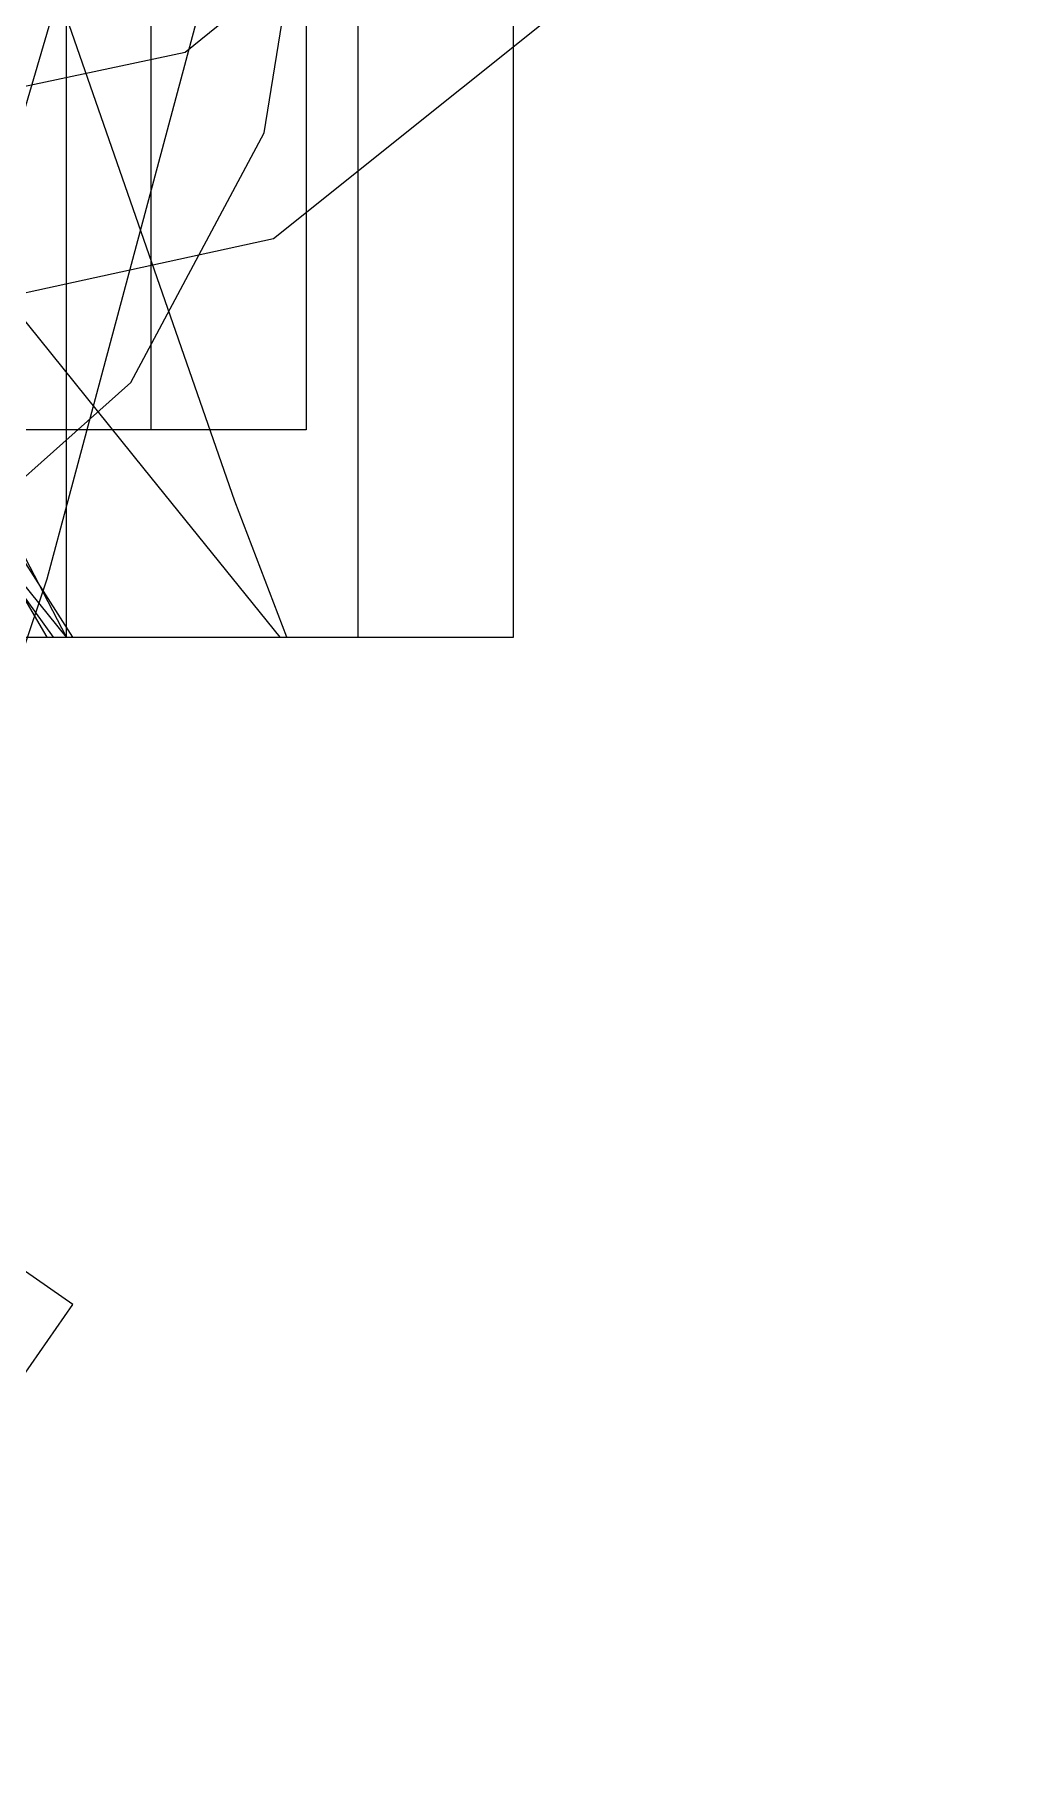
# Model space of a CAD drawing. Extents: x -3.32 to 3.32, y -1.71 to 5.73.
# Drawn here: x 1.95 to 3.281, y -1.573 to 0.781 of the extents above; entities that cross this region are included whole.
import ezdxf

# ---------------------------------------------------------------- set-up
doc = ezdxf.new("R2010")
doc.units = 0
for name, color, linetype in [('%', 7, 'CONTINUOUS'), ('&', 7, 'CONTINUOUS'), ('@', 7, 'CONTINUOUS'), ('A', 7, 'CONTINUOUS'), ('H', 7, 'CONTINUOUS'), ('K', 7, 'CONTINUOUS'), ('k_', 7, 'CONTINUOUS'), ('M', 7, 'CONTINUOUS'), ('m_', 7, 'CONTINUOUS'), ('q_', 7, 'CONTINUOUS'), ('R', 7, 'CONTINUOUS'), ('W', 7, 'CONTINUOUS'), ('X', 7, 'CONTINUOUS'), ('x_', 7, 'CONTINUOUS')]:
    doc.layers.add(name, color=color, linetype=linetype)

msp = doc.modelspace()

# ---------------------------------------------------------------- linework, layer by layer
at = {"layer": '%', "color": 7}
for points in [[(1.5875, 1.778001), (1.911323, 1.511601), (2.046111, 1.054807), (1.911156, 0.594199), (1.5875, 0.322779), (1.5875, 0.437446), (1.827339, 0.676287), (1.922639, 1.054807), (1.827739, 1.420475), (1.5875, 1.654529), (1.5875, 1.778001), (1.5875, 1.778001)], [(0.361597, 1.054807), (0.421524, 0.671273), (0.586813, 0.345325), (0.835727, 0.100715), (1.146528, -0.038804), (1.305278, -0.082887), (1.314097, -0.082887), (1.464028, -0.056358), (1.806724, 0.063585), (2.080757, 0.307687), (2.262502, 0.647579), (2.328333, 1.054892)]]:
    msp.add_lwpolyline(points, dxfattribs=at)
at = {"layer": '&', "color": 7}
msp.add_lwpolyline([(-1.993194, 1.248694), (-1.873376, 0.654281), (-1.561042, 0.234472), (-1.134943, -0.006532), (-0.670278, -0.083028), (-0.582083, -0.083028), (-0.449792, -0.083028), (-0.440972, -0.083028), (-0.282222, -0.0565), (0.262276, 0.13726), (0.679097, 0.472667), (1.049514, 0.014056), (1.093611, -0.038861), (1.164167, -0.038861), (1.984375, -0.038861), (2.284236, -0.038861), (2.099028, 0.190417), (1.261181, 1.231111)], dxfattribs=at)
at = {"layer": '@', "color": 7}
for points in [[(2.566458, 1.09), (2.154942, 0.756914), (1.605139, 0.640194), (1.128889, 0.763695), (0.784931, 1.045917)], [(-1.208264, 1.001693), (-0.806332, 0.620534), (-0.246944, 0.472526), (-0.229306, 0.472526), (-0.097014, 0.472526), (-0.088194, 0.472526), (0.070556, 0.507804), (0.493889, 0.666554), (0.635, 0.842943), (1.014236, 0.507804), (1.605139, 0.357859), (2.274853, 0.503831), (2.786944, 0.913498)]]:
    msp.add_lwpolyline(points, dxfattribs=at)
at = {"layer": 'A', "color": 7}
msp.add_lwpolyline([(-0.493889, 5.111667), (-0.529167, 5.014639), (-2.2225, 0.146305), (-2.293056, -0.038889), (-2.090208, -0.038889), (-1.27, -0.038889), (-1.164167, -0.038889), (-1.137708, 0.058139), (-0.820208, 0.966528), (-0.626181, 0.966528), (0.635, 0.966528), (0.820208, 0.966528), (1.137708, 0.058139), (1.172986, -0.038889), (1.27, -0.038889), (2.090208, -0.038889), (2.293056, -0.038889), (2.2225, 0.146305), (0.529167, 5.014639), (0.396875, 4.970556), (0.396875, 5.111667), (-0.396875, 5.111667), (-0.493889, 5.111667), (-0.493889, 5.111667)], dxfattribs=at)
at = {"layer": 'H', "color": 7}
msp.add_lwpolyline([(0.917222, 2.157139), (0.917222, 0.102222), (0.917222, -0.038889), (1.058333, -0.038889), (1.852083, -0.038889), (1.993194, -0.038889), (1.993194, 0.102222), (1.993194, 4.979361)], dxfattribs=at)
at = {"layer": 'K', "color": 7}
msp.add_lwpolyline([(-0.635, 1.936808), (0.670278, 0.023002), (0.705556, -0.038748), (0.784931, -0.038748), (1.702153, -0.038748), (1.975556, -0.038748), (1.816806, 0.181724), (0.185208, 2.47478)], dxfattribs=at)
at = {"layer": 'k_', "color": 7}
msp.add_lwpolyline([(-0.414514, 1.442721), (0.670278, 0.013971), (0.714375, -0.038945), (0.784931, -0.038945), (1.702153, -0.038945), (1.993194, -0.038945), (1.807986, 0.19036), (0.396875, 1.971888)], dxfattribs=at)
at = {"layer": 'M', "color": 7}
for points in [[(-1.305278, 2.721583), (-0.485069, 0.693139), (-0.449792, 0.604916), (-0.352778, 0.604916), (-0.141111, 0.604916), (-0.008819, 0.604916), (0, 0.604916), (0.132292, 0.604916), (0.352778, 0.604916), (0.449792, 0.604916), (0.485069, 0.693139), (1.305278, 2.721583), (1.305278, 0.102222), (1.305278, -0.038889), (1.446389, -0.038889), (2.248958, -0.038889), (2.390069, -0.038889), (2.390069, 0.102222), (2.390069, 4.979361)], [(1.534583, 4.83825), (2.107847, 4.83825), (2.107847, 0.243333), (1.5875, 0.243333), (1.5875, 3.453611), (1.314097, 3.506528), (0.273403, 0.93125), (0.273403, 1.936667), (1.534583, 4.83825), (1.534583, 4.83825)]]:
    msp.add_lwpolyline(points, dxfattribs=at)
at = {"layer": 'm_', "color": 7}
for points in [[(1.375833, 4.018056), (0.989372, 3.947257), (0.599722, 3.762306), (0.529167, 3.727028), (0.529167, 3.647639), (0.529167, 3.127306), (0.529167, 2.897972), (0.732014, 2.995), (1.217083, 3.118472), (1.393472, 3.065556), (1.481667, 2.889167), (1.525764, 2.130694), (1.525764, 0.102222), (1.525764, -0.038889), (1.666875, -0.038889), (2.460625, -0.038889), (2.601736, -0.038889), (2.601736, 0.102222), (2.601736, 2.642222), (2.506407, 3.184451), (2.245366, 3.621032), (1.856034, 3.912167), (1.375833, 4.018056), (1.375833, 4.018056)], [(1.375833, 3.735974), (1.743264, 3.656038), (2.043212, 3.431675), (2.245391, 3.08606), (2.319514, 2.642363), (2.319514, 0.243474), (1.807986, 0.243474), (1.807986, 2.130836), (1.755069, 2.951058), (1.5875, 3.268558), (1.217083, 3.400836), (0.811389, 3.303836), (0.811389, 3.55078), (1.375833, 3.735974), (1.375833, 3.735974)]]:
    msp.add_lwpolyline(points, dxfattribs=at)
at = {"layer": 'q_', "color": 7}
msp.add_lwpolyline([(-1.831989, 1.251396), (-1.543403, 0.587306), (-1.034852, 0.109324), (-0.700724, -0.026029), (-0.3175, -0.074167), (0.153328, -0.013683), (0.546806, 0.1375), (0.617361, 0.172778), (0.617361, -0.382861), (0.683083, -0.8071), (0.871259, -1.165689), (1.168407, -1.428309), (1.561042, -1.564639), (1.666875, -1.573388), (1.710972, -1.485193), (1.807986, -1.282332), (1.878542, -1.132415), (1.922639, -1.06186), (2.002014, -0.947221), (1.887361, -0.867832), (1.719792, -0.638526), (1.702153, -0.329832), (1.702153, 3.832946)], dxfattribs=at)
at = {"layer": 'R', "color": 7}
msp.add_lwpolyline([(-0.132292, 1.733749), (0.749653, 0.040416), (0.79375, -0.038945), (0.881944, -0.038945), (1.719792, -0.038945), (1.966736, -0.038945), (1.843264, 0.172721), (0.784931, 1.99836)], dxfattribs=at)
at = {"layer": 'W', "color": 7}
msp.add_lwpolyline([(0, 3.056948), (0.652639, 0.049503), (0.679097, -0.065164), (0.79375, -0.065164), (1.825625, -0.065164), (1.931458, -0.065164), (1.966736, 0.04067), (3.280833, 4.944281)], dxfattribs=at)
at = {"layer": 'X', "color": 7}
msp.add_lwpolyline([(0.008819, 1.716336), (0.714375, 0.049447), (0.749653, -0.038748), (0.837847, -0.038748), (1.763889, -0.038748), (1.993194, -0.038748), (1.887361, 0.164114), (0.679097, 2.47478)], dxfattribs=at)
at = {"layer": 'x_', "color": 7}
msp.add_lwpolyline([(0.008819, 1.239804), (0.696736, 0.031554), (0.740833, -0.039002), (0.820208, -0.039002), (1.737431, -0.039002), (2.002014, -0.039002), (1.860903, 0.18147), (0.687917, 1.980637)], dxfattribs=at)

doc.saveas('drawing.dxf')
